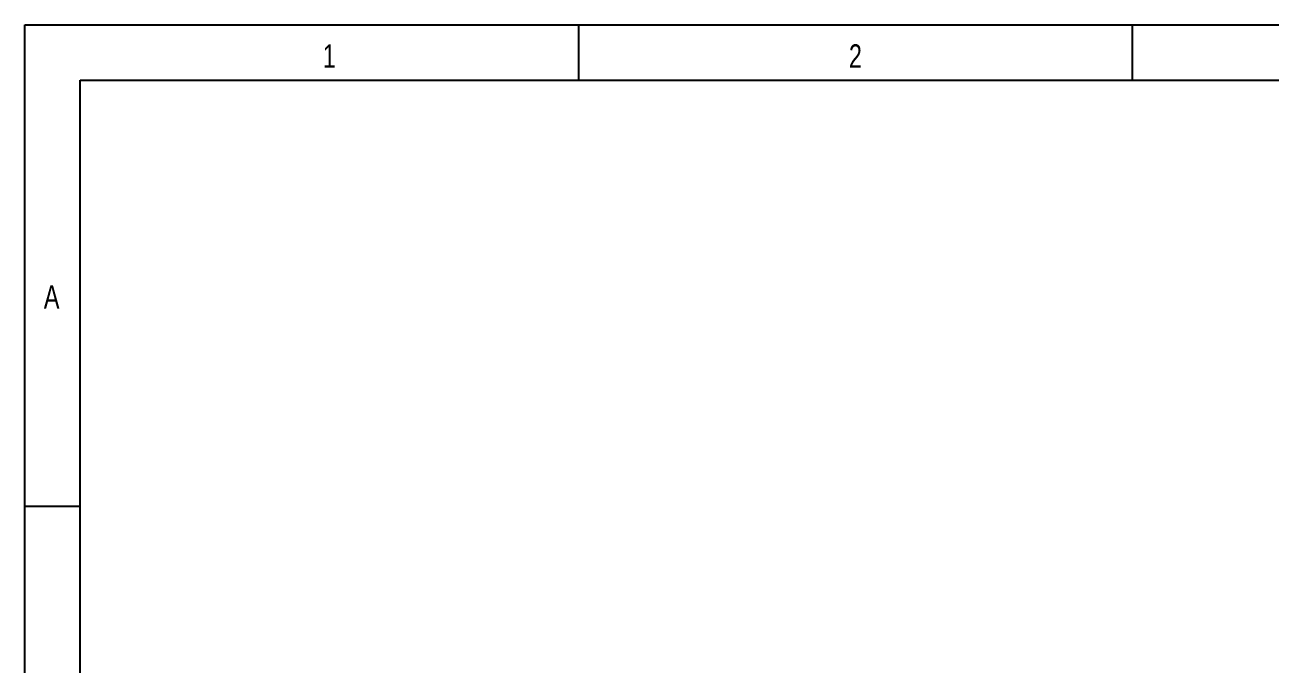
# Model space of a CAD drawing. Header units: millimetres. Extents: x 4 to 420, y 5 to 292.
# Drawn here: x 15 to 127.4, y 234.3 to 292 of the extents above; entities that cross this region are included whole.
import ezdxf

# ---------------------------------------------------------------- set-up
doc = ezdxf.new("R2010")
doc.units = ezdxf.units.MM
doc.styles.add('SLDTEXTSTYLE0', font='TXT', dxfattribs={"width": 0.75})

msp = doc.modelspace()

# ---------------------------------------------------------------- linework, layer by layer
at = {"color": 7, "linetype": 'Continuous', "lineweight": 25}
for p, q in [((15, 5), (15, 292)), ((15, 292), (415, 292)), ((65, 287), (65, 292)), ((115, 287), (115, 292)), ((20, 10), (20, 287)), ((20, 287), (410, 287)), ((20, 248.5), (15, 248.5))]:
    msp.add_line(p, q, dxfattribs=at)

# ---------------------------------------------------------------- texts
at = {"color": 7, "linetype": 'Continuous', "lineweight": 0, "char_height": 2.117, "attachment_point": 2, "style": 'SLDTEXTSTYLE0'}
for s, insert in [('1', (42.479, 290.246)), ('2', (89.979, 290.246)), ('A', (17.415, 268.496))]:
    msp.add_mtext(s, dxfattribs=dict(at, insert=insert))

doc.saveas('drawing.dxf')
